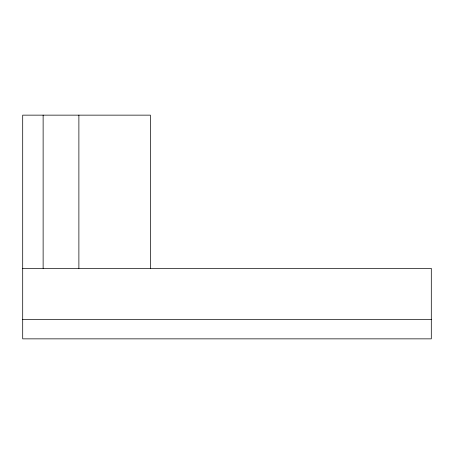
<?xml version="1.0" encoding="UTF-8"?>
<svg xmlns="http://www.w3.org/2000/svg" width="454" height="454" viewBox="0 0 454 454"><rect width="100%" height="100%" fill="white"/><g stroke="black" fill="none" stroke-linecap="round" stroke-linejoin="round"><path stroke-width="0.68" d="M22.7 268.371L431.3 268.371L431.3 338.854L22.7 338.854L22.7 115.146L150.387 115.146L150.387 268.371M22.7 319.446L431.3 319.446M78.883 115.146L78.883 268.371M43.13 115.146L43.13 268.371"/></g></svg>
